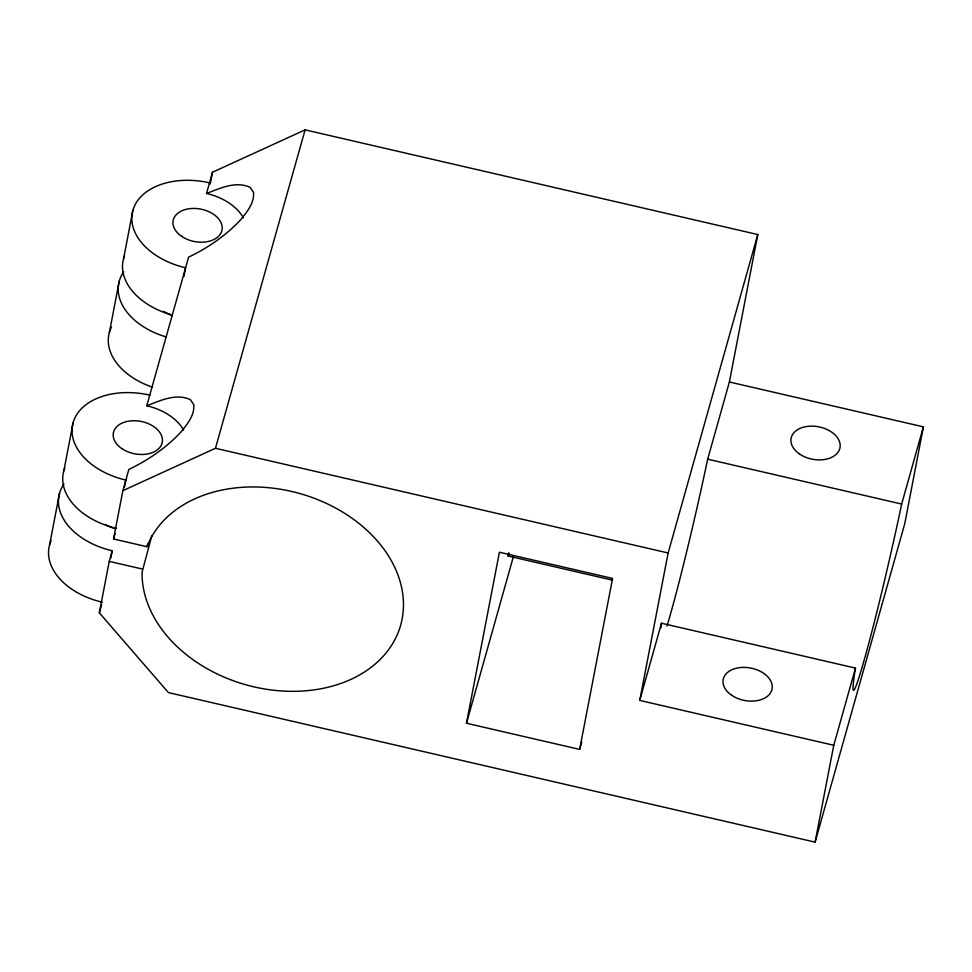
<?xml version="1.0" encoding="UTF-8"?>
<svg xmlns="http://www.w3.org/2000/svg" width="972" height="972" viewBox="0 0 972 972"><rect width="100%" height="100%" fill="white"/><g stroke="black" fill="none" stroke-linecap="round" stroke-linejoin="round"><path stroke-width="1.46" d="M151.875 535.451L142.082 572.229A132.872 99.363 15.7 0 0 326.398 687.617A132.872 99.363 15.7 0 0 358.133 522.79A132.872 99.363 15.7 0 0 146.991 546.726L113.554 538.986L122.861 490.666L128.839 469.44C148.437 460.048 166.649 447.521 181.436 431.495C187.475 423.768 194.667 415.263 193.78 404.789L190.391 399.65C176.126 392.955 160.283 400.61 146.76 405.749A49.827 33.012 10.9 0 1 183.635 430.159M49.608 544.794L59.511 493.351M63.824 470.958L73.131 422.638A66.436 44.019 10.9 0 1 149.749 395.142M109.374 332.497L119.277 281.054M123.59 258.674L132.897 210.353A66.436 44.019 10.9 0 1 209.515 182.845M667.023 625.992A132.872 5.553 -77 0 0 707.665 459.185L729.389 381.984L923.4 426.854L904.75 523.714L815.107 842.141L168.411 692.586L99.338 612.822L109.241 561.379L112.23 550.76A66.436 44.019 10.9 0 1 63.921 484.092M110.82 558.11L112.23 550.76M124.44 487.373L125.85 480.059A66.436 44.019 10.9 0 1 73.131 422.638M183.915 276.546L185.603 267.762A66.436 44.019 10.9 0 1 132.897 210.353M210.244 183.951L212.504 172.238L305.099 129.859L757.783 234.544L729.389 381.984M466.475 723.241L499.414 552.242L612.579 578.413L579.652 749.412L466.475 723.241L513.362 556.725M612.469 580.163L508.125 556.02L508.696 553.068M923.4 426.854L901.664 504.043A132.872 5.553 -77 0 1 864.63 658.494A132.872 5.553 -77 0 1 855.482 668.092L833.757 745.281L639.746 700.423L668.141 552.983L757.783 234.544M815.107 842.141L833.757 745.281M146.76 405.749L188.592 257.155C208.202 247.763 226.415 235.224 241.19 219.21C247.24 211.483 254.421 202.966 253.546 192.505L250.156 187.365C235.892 180.671 220.037 188.325 206.526 193.464A49.827 33.012 10.9 0 1 243.401 217.874M206.526 193.464L212.504 172.238M113.554 538.986L115.048 533.677M99.338 612.822L101.574 604.851M146.991 546.726L147.817 543.798M122.861 490.666L215.456 448.286L305.099 129.859M508.125 556.02L508.939 553.117M579.652 749.412L581.706 742.11M639.746 700.423L661.482 623.222L855.482 668.092M707.665 459.185L901.664 504.043M215.456 448.286L668.141 552.983M109.241 561.379L142.41 569.045M166.406 337.005A66.436 44.019 10.9 0 1 123.675 271.808M172.433 315.621A33.218 22.016 10.9 0 1 163.709 311.38M115.413 528.804A33.218 22.016 10.9 0 1 105.098 524.382M116.543 528.379A66.436 44.019 10.9 0 1 64.747 468.212M172.105 315.013A66.436 44.019 10.9 0 1 124.513 255.928M152.385 387.148A66.436 44.019 10.9 0 1 111.488 327.09M102.327 602.203A66.436 44.019 10.9 0 1 51.091 540.699M660.693 628.094A132.872 5.553 -77 0 1 661.482 623.222M181.557 236.293A24.908 16.512 10.9 0 0 221.81 230.923A24.908 16.512 10.9 0 0 189.321 208.713A24.908 16.512 10.9 0 0 181.557 236.293M121.792 448.578A24.908 16.512 10.9 0 0 162.045 443.208A24.908 16.512 10.9 0 0 129.555 421.01A24.908 16.512 10.9 0 0 121.792 448.578M731.612 695.235A24.908 16.512 10.9 0 0 771.865 689.865A24.908 16.512 10.9 0 0 739.376 667.667A24.908 16.512 10.9 0 0 731.612 695.235M799.519 453.997A24.908 16.512 10.9 0 0 839.784 448.627A24.908 16.512 10.9 0 0 807.282 426.429A24.908 16.512 10.9 0 0 799.519 453.997"/></g></svg>
